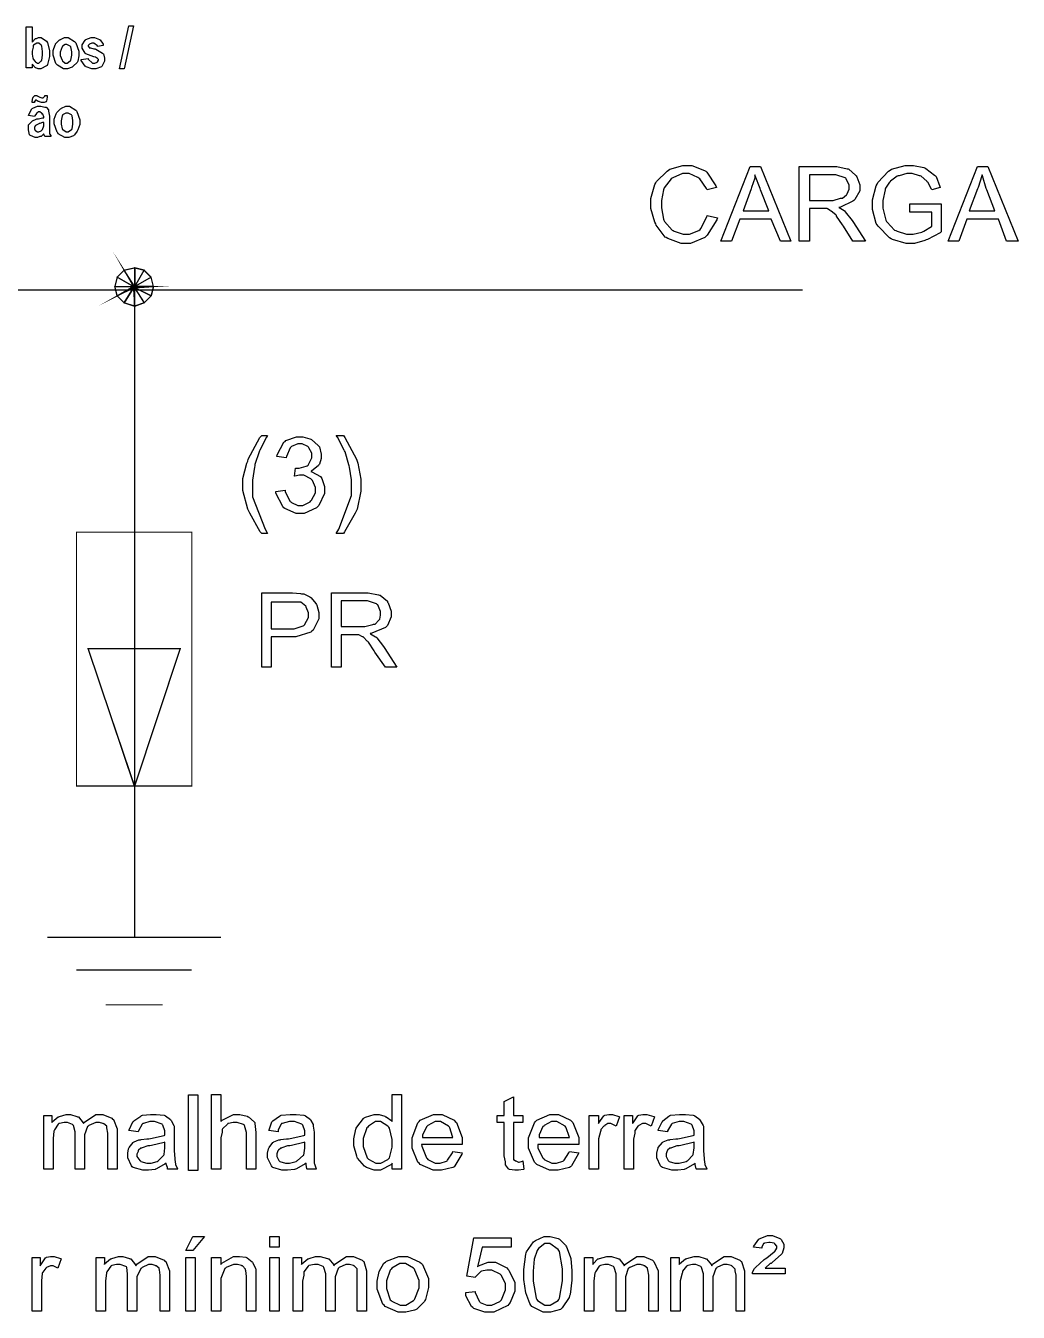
# Model space of a CAD drawing. Header units: metres. Extents: x -593 to 248, y 430 to 1024.
# Drawn here: x -27.98 to 8.13, y 899.48 to 946.32 of the extents above; entities that cross this region are included whole.
import ezdxf

# ---------------------------------------------------------------- set-up
doc = ezdxf.new("R2010")
doc.units = ezdxf.units.M
doc.header["$MEASUREMENT"] = 0
for name, color, linetype in [('C00-00-00-BLACK', 7, 'Continuous'), ('C00-7E-FF', 150, 'Continuous'), ('CFF-7E-00', 30, 'Continuous')]:
    doc.layers.add(name, color=color, linetype=linetype)

msp = doc.modelspace()

# ---------------------------------------------------------------- linework, layer by layer
at = {"layer": 'C00-00-00-BLACK', "const_width": 0.0423}
for points in [[(-24.021, 936.822), (-24.402, 937.417), (-24.063, 936.822), (-24.021, 936.822)], [(-24.402, 937.417), (-24.063, 936.822), (-24.655, 937.161), (-24.402, 937.417)], [(-24.021, 937.502), (-24.021, 936.822), (-24.402, 937.417), (-24.021, 937.502)], [(-23.426, 937.161), (-24.019, 936.822), (-23.68, 937.417), (-23.426, 937.161)], [(-24.019, 936.822), (-23.68, 937.417), (-24.019, 937.502), (-24.019, 936.822)], [(-24.063, 936.822), (-24.655, 936.483), (-24.063, 936.779), (-24.063, 936.822)], [(-24.063, 936.822), (-24.655, 937.161), (-24.741, 936.822), (-24.063, 936.822)], [(-24.741, 936.822), (-24.063, 936.822), (-24.655, 936.483), (-24.741, 936.822)], [(-24.655, 936.483), (-24.063, 936.779), (-24.402, 936.229), (-24.655, 936.483)], [(-24.402, 936.229), (-24.063, 936.779), (-24.021, 936.102), (-24.402, 936.229)], [(-23.341, 936.822), (-23.426, 937.161), (-24.019, 936.822), (-23.341, 936.822)], [(-23.426, 936.483), (-24.019, 936.779), (-23.341, 936.822), (-23.426, 936.483)], [(-24.063, 936.779), (-24.021, 936.102), (-24.021, 936.779), (-24.063, 936.779)], [(-24.021, 936.779), (-23.68, 936.229), (-23.426, 936.483), (-24.021, 936.779)], [(-24.021, 936.102), (-24.021, 936.779), (-23.68, 936.229), (-24.021, 936.102)], [(-24.019, 936.779), (-23.341, 936.822), (-24.019, 936.822), (-24.019, 936.779)]]:
    msp.add_lwpolyline(points, close=True, dxfattribs=at)
at = {"layer": 'C00-00-00-BLACK'}
for points in [[(-24.402, 937.417), (-24.063, 936.822), (-24.655, 937.161), (-24.402, 937.417)], [(-24.021, 937.502), (-24.021, 936.822), (-24.402, 937.417), (-24.021, 937.502)], [(-24.021, 936.822), (-24.402, 937.417), (-24.063, 936.822), (-24.021, 936.822)], [(-24.019, 936.822), (-23.68, 937.417), (-24.019, 937.502), (-24.019, 936.822)], [(-23.426, 937.161), (-24.019, 936.822), (-23.68, 937.417), (-23.426, 937.161)], [(-24.063, 936.822), (-24.655, 937.161), (-24.741, 936.822), (-24.063, 936.822)], [(-24.741, 936.822), (-24.063, 936.822), (-24.655, 936.483), (-24.741, 936.822)], [(-24.063, 936.822), (-24.655, 936.483), (-24.063, 936.779), (-24.063, 936.822)], [(-23.341, 936.822), (-23.426, 937.161), (-24.019, 936.822), (-23.341, 936.822)], [(-23.426, 936.483), (-24.019, 936.779), (-23.341, 936.822), (-23.426, 936.483)], [(-24.019, 936.779), (-23.341, 936.822), (-24.019, 936.822), (-24.019, 936.779)], [(-24.655, 936.483), (-24.063, 936.779), (-24.402, 936.229), (-24.655, 936.483)], [(-24.402, 936.229), (-24.063, 936.779), (-24.021, 936.102), (-24.402, 936.229)], [(-24.063, 936.779), (-24.021, 936.102), (-24.021, 936.779), (-24.063, 936.779)], [(-24.021, 936.102), (-24.021, 936.779), (-23.68, 936.229), (-24.021, 936.102)], [(-24.021, 936.779), (-23.68, 936.229), (-23.426, 936.483), (-24.021, 936.779)]]:
    msp.add_lwpolyline(points, close=True, dxfattribs=at)
at = {"layer": 'C00-7E-FF', "const_width": 0.0423}
for points in [[(-24.021, 936.948), (-24.021, 918.044)], [(-39.629, 936.695), (0.281, 936.695)], [(-24.021, 918.044), (-24.021, 913.128)], [(-27.201, 913.128), (-20.882, 913.128)], [(-26.14, 911.939), (-21.941, 911.939)], [(-25.08, 910.668), (-23.002, 910.668)]]:
    msp.add_lwpolyline(points, dxfattribs=at)
for points in [[(-26.14, 927.878), (-21.941, 927.878), (-21.941, 918.637), (-26.14, 918.637), (-26.14, 927.878)], [(-25.717, 923.64), (-22.368, 923.64), (-24.021, 918.637), (-25.717, 923.64)]]:
    msp.add_lwpolyline(points, close=True, dxfattribs=at)
at = {"layer": 'C00-7E-FF'}
msp.add_lwpolyline([(-25.717, 923.64), (-22.368, 923.64), (-24.021, 918.637), (-25.717, 923.64)], close=True, dxfattribs=at)
at = {"layer": 'CFF-7E-00'}
for points in [[(-27.963, 944.791), (-27.963, 946.275), (-27.752, 946.275), (-27.752, 945.725), (-27.742, 945.736), (-27.636, 945.842), (-27.625, 945.852), (-27.593, 945.852), (-27.522, 945.894), (-27.497, 945.894), (-27.424, 945.894), (-27.223, 945.757), (-27.201, 945.725), (-27.191, 945.704), (-27.117, 945.401), (-27.117, 945.299), (-27.117, 945.194), (-27.191, 944.908), (-27.201, 944.876), (-27.223, 944.855), (-27.43, 944.748), (-27.497, 944.748), (-27.53, 944.748), (-27.616, 944.781), (-27.625, 944.791), (-27.636, 944.802), (-27.742, 944.908), (-27.752, 944.917), (-27.752, 944.791), (-27.963, 944.791)], [(-24.571, 944.748), (-24.232, 946.318), (-24.063, 946.318), (-24.402, 944.748), (-24.571, 944.748)], [(-26.99, 945.34), (-26.99, 945.416), (-26.915, 945.619), (-26.904, 945.64), (-26.895, 945.661), (-26.757, 945.799), (-26.735, 945.809), (-26.725, 945.82), (-26.572, 945.894), (-26.521, 945.894), (-26.437, 945.894), (-26.204, 945.747), (-26.182, 945.725), (-26.162, 945.693), (-26.056, 945.398), (-26.056, 945.299), (-26.056, 945.226), (-26.089, 945.025), (-26.098, 945.003), (-26.109, 944.982), (-26.258, 944.844), (-26.268, 944.834), (-26.29, 944.813), (-26.463, 944.748), (-26.521, 944.748), (-26.607, 944.748), (-26.831, 944.886), (-26.863, 944.917), (-26.885, 944.939), (-26.99, 945.241), (-26.99, 945.34)], [(-25.972, 945.087), (-25.717, 945.129), (-25.707, 945.098), (-25.557, 944.96), (-25.506, 944.96), (-25.474, 944.96), (-25.388, 944.993), (-25.378, 945.003), (-25.378, 945.003), (-25.336, 945.066), (-25.336, 945.087), (-25.336, 945.087), (-25.378, 945.129), (-25.378, 945.129), (-25.378, 945.129), (-25.442, 945.173), (-25.463, 945.173), (-25.506, 945.183), (-25.792, 945.29), (-25.802, 945.299), (-25.824, 945.321), (-25.929, 945.497), (-25.929, 945.556), (-25.929, 945.619), (-25.824, 945.788), (-25.802, 945.809), (-25.792, 945.82), (-25.609, 945.894), (-25.547, 945.894), (-25.484, 945.894), (-25.305, 945.82), (-25.294, 945.809), (-25.273, 945.799), (-25.167, 945.649), (-25.167, 945.598), (-25.378, 945.556), (-25.378, 945.587), (-25.506, 945.682), (-25.547, 945.682), (-25.58, 945.682), (-25.666, 945.651), (-25.675, 945.64), (-25.675, 945.64), (-25.717, 945.598), (-25.717, 945.598), (-25.717, 945.578), (-25.675, 945.529), (-25.675, 945.513), (-25.623, 945.513), (-25.503, 945.471), (-25.463, 945.471), (-25.431, 945.462), (-25.189, 945.321), (-25.167, 945.299), (-25.156, 945.29), (-25.121, 945.138), (-25.121, 945.087), (-25.121, 945.024), (-25.2, 944.855), (-25.21, 944.834), (-25.231, 944.824), (-25.438, 944.748), (-25.506, 944.748), (-25.58, 944.748), (-25.781, 944.824), (-25.802, 944.834), (-25.824, 944.844), (-25.962, 945.055), (-25.972, 945.087)], [(-27.752, 945.34), (-27.752, 945.288), (-27.72, 945.141), (-27.709, 945.129), (-27.709, 945.098), (-27.636, 945.014), (-27.625, 945.003), (-27.625, 945.003), (-27.562, 944.96), (-27.54, 944.96), (-27.508, 944.96), (-27.424, 945.035), (-27.413, 945.044), (-27.403, 945.066), (-27.37, 945.241), (-27.37, 945.299), (-27.37, 945.375), (-27.403, 945.578), (-27.413, 945.598), (-27.424, 945.609), (-27.511, 945.682), (-27.54, 945.682), (-27.582, 945.682), (-27.7, 945.609), (-27.709, 945.598), (-27.709, 945.535), (-27.752, 945.39), (-27.752, 945.34)], [(-26.735, 945.299), (-26.735, 945.236), (-26.662, 945.066), (-26.651, 945.044), (-26.641, 945.035), (-26.552, 944.96), (-26.521, 944.96), (-26.48, 944.96), (-26.363, 945.035), (-26.352, 945.044), (-26.342, 945.066), (-26.309, 945.241), (-26.309, 945.299), (-26.309, 945.364), (-26.342, 945.546), (-26.352, 945.556), (-26.363, 945.578), (-26.483, 945.64), (-26.521, 945.64), (-26.554, 945.64), (-26.641, 945.578), (-26.651, 945.556), (-26.662, 945.546), (-26.735, 945.361), (-26.735, 945.299)], [(-27.666, 943.01), (-27.879, 943.053), (-27.869, 943.085), (-27.763, 943.297), (-27.752, 943.307), (-27.731, 943.318), (-27.556, 943.393), (-27.497, 943.393), (-27.434, 943.393), (-27.292, 943.349), (-27.243, 943.349), (-27.234, 943.34), (-27.159, 943.253), (-27.159, 943.222), (-27.15, 943.213), (-27.117, 943.029), (-27.117, 942.968), (-27.117, 942.629), (-27.117, 942.576), (-27.117, 942.458), (-27.117, 942.418), (-27.117, 942.386), (-27.074, 942.316), (-27.074, 942.291), (-27.286, 942.291), (-27.329, 942.375), (-27.34, 942.365), (-27.427, 942.291), (-27.456, 942.291), (-27.467, 942.281), (-27.553, 942.248), (-27.582, 942.248), (-27.646, 942.248), (-27.815, 942.322), (-27.836, 942.332), (-27.847, 942.343), (-27.879, 942.527), (-27.879, 942.587), (-27.879, 942.619), (-27.879, 942.69), (-27.879, 942.714), (-27.869, 942.725), (-27.763, 942.831), (-27.752, 942.841), (-27.742, 942.852), (-27.605, 942.917), (-27.582, 942.926), (-27.519, 942.926), (-27.377, 942.968), (-27.329, 942.968), (-27.329, 942.999), (-27.361, 943.094), (-27.37, 943.094), (-27.37, 943.094), (-27.403, 943.137), (-27.413, 943.137), (-27.413, 943.137), (-27.476, 943.18), (-27.497, 943.18), (-27.519, 943.18), (-27.582, 943.137), (-27.582, 943.137), (-27.593, 943.127), (-27.657, 943.032), (-27.666, 943.01)], [(-27.666, 943.522), (-27.752, 943.522), (-27.752, 943.522), (-27.752, 943.564), (-27.72, 943.689), (-27.709, 943.689), (-27.709, 943.712), (-27.647, 943.775), (-27.625, 943.775), (-27.625, 943.775), (-27.582, 943.775), (-27.582, 943.775), (-27.573, 943.765), (-27.497, 943.733), (-27.497, 943.733), (-27.476, 943.723), (-27.398, 943.689), (-27.37, 943.689), (-27.35, 943.689), (-27.286, 943.754), (-27.286, 943.775), (-27.201, 943.775), (-27.201, 943.723), (-27.234, 943.574), (-27.243, 943.563), (-27.243, 943.553), (-27.308, 943.522), (-27.329, 943.522), (-27.351, 943.522), (-27.398, 943.522), (-27.413, 943.522), (-27.413, 943.522), (-27.488, 943.553), (-27.497, 943.563), (-27.53, 943.563), (-27.602, 943.605), (-27.625, 943.605), (-27.625, 943.605), (-27.657, 943.574), (-27.666, 943.563), (-27.666, 943.563), (-27.666, 943.522), (-27.666, 943.522)], [(-26.947, 942.841), (-26.947, 942.915), (-26.874, 943.116), (-26.863, 943.137), (-26.854, 943.159), (-26.716, 943.297), (-26.694, 943.307), (-26.684, 943.318), (-26.531, 943.393), (-26.479, 943.393), (-26.395, 943.393), (-26.162, 943.245), (-26.14, 943.222), (-26.119, 943.191), (-26.013, 942.897), (-26.013, 942.798), (-26.013, 942.725), (-26.089, 942.524), (-26.098, 942.502), (-26.109, 942.481), (-26.215, 942.343), (-26.225, 942.332), (-26.247, 942.312), (-26.421, 942.248), (-26.479, 942.248), (-26.564, 942.248), (-26.8, 942.386), (-26.82, 942.418), (-26.842, 942.44), (-26.947, 942.742), (-26.947, 942.841)], [(-26.694, 942.798), (-26.694, 942.734), (-26.662, 942.567), (-26.651, 942.544), (-26.63, 942.535), (-26.517, 942.46), (-26.479, 942.46), (-26.437, 942.46), (-26.32, 942.535), (-26.309, 942.544), (-26.299, 942.567), (-26.268, 942.74), (-26.268, 942.798), (-26.268, 942.863), (-26.299, 943.043), (-26.309, 943.053), (-26.32, 943.075), (-26.44, 943.137), (-26.479, 943.137), (-26.523, 943.137), (-26.641, 943.075), (-26.651, 943.053), (-26.662, 943.043), (-26.694, 942.86), (-26.694, 942.798)], [(-27.329, 942.798), (-27.371, 942.798), (-27.467, 942.757), (-27.497, 942.757), (-27.508, 942.747), (-27.625, 942.69), (-27.625, 942.671), (-27.636, 942.671), (-27.666, 942.609), (-27.666, 942.587), (-27.666, 942.567), (-27.636, 942.502), (-27.625, 942.502), (-27.616, 942.492), (-27.559, 942.46), (-27.54, 942.46), (-27.508, 942.46), (-27.424, 942.492), (-27.413, 942.502), (-27.413, 942.502), (-27.37, 942.544), (-27.37, 942.544), (-27.37, 942.544), (-27.329, 942.673), (-27.329, 942.714), (-27.329, 942.798)], [(-3.195, 939.41), (-2.815, 939.321), (-2.837, 939.248), (-3.186, 938.687), (-3.238, 938.645), (-3.281, 938.603), (-3.791, 938.391), (-3.96, 938.391), (-4.141, 938.391), (-4.627, 938.57), (-4.679, 938.602), (-4.722, 938.624), (-5.042, 939.058), (-5.064, 939.11), (-5.096, 939.164), (-5.234, 939.666), (-5.234, 939.833), (-5.234, 940.024), (-5.096, 940.542), (-5.064, 940.595), (-5.032, 940.648), (-4.649, 941.028), (-4.595, 941.06), (-4.543, 941.092), (-4.074, 941.23), (-3.917, 941.23), (-3.748, 941.23), (-3.292, 941.049), (-3.238, 941.018), (-3.197, 940.986), (-2.878, 940.488), (-2.856, 940.425), (-3.195, 940.341), (-3.217, 940.395), (-3.46, 940.743), (-3.492, 940.764), (-3.525, 940.796), (-3.851, 940.934), (-3.96, 940.934), (-4.088, 940.934), (-4.437, 940.786), (-4.469, 940.764), (-4.5, 940.743), (-4.755, 940.415), (-4.765, 940.382), (-4.776, 940.341), (-4.849, 939.961), (-4.849, 939.833), (-4.849, 939.684), (-4.776, 939.281), (-4.765, 939.237), (-4.744, 939.196), (-4.469, 938.879), (-4.426, 938.857), (-4.394, 938.836), (-4.069, 938.729), (-3.96, 938.729), (-3.833, 938.729), (-3.493, 938.867), (-3.45, 938.898), (-3.419, 938.93), (-3.206, 939.356), (-3.195, 939.41)], [(-2.688, 938.475), (-1.627, 941.187), (-1.245, 941.187), (-0.143, 938.475), (-0.523, 938.475), (-0.865, 939.28), (-2.007, 939.28), (-2.307, 938.475), (-2.688, 938.475)], [(0.155, 938.475), (0.155, 941.187), (1.384, 941.187), (1.522, 941.187), (1.903, 941.114), (1.935, 941.103), (1.967, 941.093), (2.212, 940.88), (2.234, 940.848), (2.255, 940.816), (2.361, 940.523), (2.361, 940.425), (2.361, 940.309), (2.178, 939.991), (2.146, 939.959), (2.114, 939.927), (1.66, 939.717), (1.596, 939.706), (1.617, 939.696), (1.797, 939.59), (1.808, 939.579), (1.829, 939.547), (2.083, 939.226), (2.105, 939.194), (2.572, 938.475), (2.105, 938.475), (1.766, 939.025), (1.734, 939.068), (1.52, 939.387), (1.511, 939.41), (1.489, 939.431), (1.321, 939.569), (1.3, 939.579), (1.289, 939.59), (1.183, 939.653), (1.173, 939.663), (1.119, 939.663), (0.999, 939.663), (0.961, 939.663), (0.535, 939.663), (0.535, 938.475), (0.155, 938.475)], [(4.184, 939.536), (4.184, 939.833), (5.329, 939.833), (5.329, 938.814), (5.287, 938.782), (4.829, 938.54), (4.776, 938.518), (4.734, 938.497), (4.352, 938.391), (4.225, 938.391), (4.045, 938.391), (3.557, 938.54), (3.503, 938.56), (3.44, 938.592), (3.028, 939.015), (2.996, 939.068), (2.963, 939.121), (2.827, 939.623), (2.827, 939.79), (2.827, 939.981), (2.963, 940.488), (2.996, 940.552), (3.017, 940.605), (3.408, 941.028), (3.462, 941.06), (3.514, 941.092), (4.016, 941.23), (4.184, 941.23), (4.32, 941.23), (4.691, 941.155), (4.734, 941.145), (4.766, 941.124), (5.084, 940.88), (5.117, 940.848), (5.138, 940.827), (5.276, 940.468), (5.287, 940.425), (4.987, 940.341), (4.977, 940.373), (4.839, 940.628), (4.818, 940.637), (4.807, 940.659), (4.596, 940.838), (4.564, 940.848), (4.533, 940.859), (4.271, 940.934), (4.184, 940.934), (4.078, 940.934), (3.791, 940.859), (3.76, 940.848), (3.727, 940.838), (3.482, 940.659), (3.462, 940.637), (3.44, 940.617), (3.302, 940.404), (3.292, 940.382), (3.281, 940.341), (3.207, 939.961), (3.207, 939.833), (3.207, 939.674), (3.312, 939.238), (3.334, 939.194), (3.354, 939.163), (3.631, 938.879), (3.675, 938.857), (3.717, 938.836), (4.067, 938.729), (4.184, 938.729), (4.3, 938.729), (4.617, 938.805), (4.65, 938.814), (4.691, 938.836), (4.966, 939.004), (4.987, 939.025), (4.987, 939.536), (4.184, 939.536)], [(5.583, 938.475), (6.644, 941.187), (7.025, 941.187), (8.128, 938.475), (7.702, 938.475), (7.406, 939.28), (6.261, 939.28), (5.965, 938.475), (5.583, 938.475)], [(-1.881, 939.579), (-0.949, 939.579), (-1.245, 940.341), (-1.267, 940.395), (-1.448, 940.859), (-1.457, 940.891), (-1.457, 940.764), (-1.575, 940.425), (-1.584, 940.382), (-1.881, 939.579)], [(0.535, 939.959), (1.3, 939.959), (1.395, 939.959), (1.658, 940.035), (1.68, 940.045), (1.733, 940.045), (1.881, 940.162), (1.893, 940.172), (1.902, 940.193), (1.976, 940.367), (1.976, 940.425), (1.976, 940.511), (1.87, 940.743), (1.85, 940.764), (1.828, 940.786), (1.494, 940.891), (1.384, 940.891), (0.535, 940.891), (0.535, 939.959)], [(6.345, 939.579), (7.279, 939.579), (6.983, 940.341), (6.961, 940.395), (6.823, 940.859), (6.813, 940.891), (6.802, 940.85), (6.665, 940.425), (6.644, 940.382), (6.345, 939.579)], [(-19.398, 927.837), (-19.452, 927.89), (-19.835, 928.567), (-19.867, 928.64), (-19.899, 928.714), (-20.079, 929.392), (-20.079, 929.617), (-20.079, 929.829), (-19.941, 930.39), (-19.909, 930.463), (-19.889, 930.538), (-19.463, 931.323), (-19.398, 931.398), (-19.187, 931.398), (-19.219, 931.334), (-19.463, 930.867), (-19.484, 930.845), (-19.495, 930.804), (-19.643, 930.347), (-19.653, 930.294), (-19.664, 930.241), (-19.737, 929.774), (-19.737, 929.617), (-19.737, 929.172), (-19.273, 927.986), (-19.187, 927.837), (-19.398, 927.837)], [(-18.889, 929.364), (-18.55, 929.405), (-18.54, 929.353), (-18.359, 929.001), (-18.337, 928.979), (-18.316, 928.959), (-18.08, 928.852), (-18, 928.852), (-17.905, 928.852), (-17.637, 928.99), (-17.615, 929.022), (-17.583, 929.044), (-17.446, 929.315), (-17.446, 929.405), (-17.446, 929.501), (-17.552, 929.766), (-17.572, 929.786), (-17.605, 929.818), (-17.867, 929.956), (-17.954, 929.956), (-18.019, 929.956), (-18.19, 929.924), (-18.211, 929.913), (-18.168, 930.21), (-18.168, 930.21), (-18.126, 930.21), (-18.126, 930.21), (-18.031, 930.21), (-17.775, 930.284), (-17.742, 930.294), (-17.71, 930.316), (-17.572, 930.586), (-17.572, 930.675), (-17.572, 930.75), (-17.68, 930.951), (-17.7, 930.972), (-17.723, 930.994), (-17.931, 931.098), (-18, 931.098), (-18.085, 931.098), (-18.316, 930.994), (-18.337, 930.972), (-18.359, 930.951), (-18.497, 930.633), (-18.507, 930.59), (-18.846, 930.633), (-18.836, 930.697), (-18.592, 931.152), (-18.55, 931.184), (-18.518, 931.217), (-18.129, 931.355), (-18, 931.355), (-17.905, 931.355), (-17.647, 931.282), (-17.615, 931.271), (-17.583, 931.25), (-17.341, 931.036), (-17.319, 931.015), (-17.298, 930.983), (-17.235, 930.721), (-17.235, 930.633), (-17.235, 930.56), (-17.298, 930.358), (-17.319, 930.336), (-17.33, 930.305), (-17.583, 930.105), (-17.615, 930.083), (-17.574, 930.073), (-17.257, 929.902), (-17.235, 929.871), (-17.214, 929.839), (-17.108, 929.546), (-17.108, 929.447), (-17.108, 929.289), (-17.32, 928.852), (-17.361, 928.81), (-17.404, 928.768), (-17.851, 928.556), (-18, 928.556), (-18.148, 928.556), (-18.56, 928.737), (-18.592, 928.768), (-18.635, 928.811), (-18.879, 929.3), (-18.889, 929.364)], [(-16.427, 927.837), (-16.684, 927.837), (-16.588, 927.986), (-16.131, 929.209), (-16.131, 929.617), (-16.131, 929.786), (-16.207, 930.241), (-16.216, 930.294), (-16.228, 930.336), (-16.364, 930.804), (-16.385, 930.845), (-16.395, 930.867), (-16.641, 931.334), (-16.684, 931.398), (-16.427, 931.398), (-16.375, 931.323), (-15.952, 930.538), (-15.919, 930.463), (-15.898, 930.39), (-15.792, 929.812), (-15.792, 929.617), (-15.792, 929.373), (-15.93, 928.714), (-15.962, 928.64), (-15.993, 928.567), (-16.386, 927.89), (-16.427, 927.837)], [(-19.398, 922.96), (-19.398, 925.675), (-18.38, 925.675), (-18.274, 925.675), (-17.987, 925.643), (-17.954, 925.632), (-17.87, 925.632), (-17.647, 925.527), (-17.615, 925.505), (-17.595, 925.495), (-17.426, 925.283), (-17.404, 925.252), (-17.395, 925.22), (-17.319, 924.957), (-17.319, 924.868), (-17.319, 924.721), (-17.531, 924.317), (-17.572, 924.274), (-17.605, 924.243), (-18.155, 924.064), (-18.337, 924.064), (-19.058, 924.064), (-19.058, 922.96), (-19.398, 922.96)], [(-16.853, 922.96), (-16.853, 925.675), (-15.665, 925.675), (-15.529, 925.675), (-15.147, 925.601), (-15.115, 925.591), (-15.083, 925.581), (-14.827, 925.369), (-14.816, 925.335), (-14.796, 925.304), (-14.689, 925.009), (-14.689, 924.91), (-14.689, 924.794), (-14.827, 924.476), (-14.859, 924.444), (-14.891, 924.412), (-15.391, 924.201), (-15.454, 924.19), (-15.434, 924.181), (-15.253, 924.075), (-15.242, 924.064), (-15.21, 924.032), (-14.965, 923.715), (-14.943, 923.682), (-14.477, 922.96), (-14.9, 922.96), (-15.285, 923.512), (-15.307, 923.555), (-15.518, 923.874), (-15.538, 923.894), (-15.56, 923.916), (-15.698, 924.054), (-15.708, 924.064), (-15.73, 924.075), (-15.868, 924.138), (-15.877, 924.148), (-15.931, 924.148), (-16.05, 924.148), (-16.088, 924.148), (-16.513, 924.148), (-16.513, 922.96), (-16.853, 922.96)], [(-19.058, 924.36), (-18.337, 924.36), (-18.221, 924.36), (-17.892, 924.466), (-17.87, 924.487), (-17.838, 924.509), (-17.7, 924.779), (-17.7, 924.868), (-17.7, 924.943), (-17.775, 925.145), (-17.785, 925.166), (-17.796, 925.188), (-17.978, 925.326), (-18, 925.335), (-18.085, 925.335), (-18.275, 925.335), (-18.337, 925.335), (-19.058, 925.335), (-19.058, 924.36)], [(-16.513, 924.444), (-15.751, 924.444), (-15.644, 924.444), (-15.359, 924.52), (-15.326, 924.529), (-15.274, 924.529), (-15.137, 924.678), (-15.115, 924.699), (-15.104, 924.71), (-15.07, 924.86), (-15.07, 924.91), (-15.07, 924.995), (-15.179, 925.231), (-15.2, 925.252), (-15.221, 925.273), (-15.555, 925.378), (-15.665, 925.378), (-16.513, 925.378), (-16.513, 924.444)], [(-22.066, 907.389), (-21.727, 907.389), (-21.727, 904.637), (-22.066, 904.637), (-22.066, 907.389)], [(-21.221, 904.691), (-21.221, 907.406), (-20.882, 907.406), (-20.882, 906.429), (-20.84, 906.471), (-20.426, 906.682), (-20.287, 906.682), (-20.192, 906.682), (-19.929, 906.62), (-19.907, 906.598), (-19.875, 906.589), (-19.675, 906.408), (-19.653, 906.386), (-19.643, 906.354), (-19.61, 906.029), (-19.61, 905.92), (-19.61, 904.691), (-19.949, 904.691), (-19.949, 905.92), (-19.949, 906.017), (-20.024, 906.281), (-20.034, 906.302), (-20.056, 906.313), (-20.294, 906.386), (-20.373, 906.386), (-20.436, 906.386), (-20.606, 906.356), (-20.626, 906.345), (-20.648, 906.324), (-20.83, 906.155), (-20.841, 906.133), (-20.841, 906.037), (-20.882, 905.824), (-20.882, 905.752), (-20.882, 904.691), (-21.221, 904.691)], [(-14.647, 904.691), (-14.647, 904.905), (-14.678, 904.862), (-15.07, 904.648), (-15.2, 904.648), (-15.305, 904.648), (-15.591, 904.754), (-15.623, 904.775), (-15.656, 904.797), (-15.909, 905.085), (-15.919, 905.117), (-15.941, 905.16), (-16.047, 905.54), (-16.047, 905.667), (-16.047, 905.795), (-15.972, 906.144), (-15.962, 906.175), (-15.941, 906.218), (-15.697, 906.535), (-15.665, 906.556), (-15.624, 906.578), (-15.305, 906.682), (-15.2, 906.682), (-15.125, 906.682), (-14.922, 906.62), (-14.9, 906.598), (-14.869, 906.589), (-14.669, 906.451), (-14.647, 906.429), (-14.647, 907.406), (-14.308, 907.406), (-14.308, 904.691), (-14.647, 904.691)], [(-9.898, 904.99), (-9.855, 904.691), (-9.878, 904.681), (-10.051, 904.648), (-10.109, 904.648), (-10.183, 904.648), (-10.384, 904.681), (-10.405, 904.691), (-10.416, 904.702), (-10.522, 904.841), (-10.532, 904.862), (-10.532, 904.958), (-10.575, 905.174), (-10.575, 905.244), (-10.575, 906.386), (-10.831, 906.386), (-10.831, 906.641), (-10.575, 906.641), (-10.575, 907.151), (-10.236, 907.321), (-10.236, 906.641), (-9.898, 906.641), (-9.898, 906.386), (-10.236, 906.386), (-10.236, 905.244), (-10.236, 905.192), (-10.236, 905.072), (-10.236, 905.031), (-10.215, 905.031), (-10.168, 904.99), (-10.152, 904.99), (-10.152, 904.99), (-10.056, 904.947), (-10.025, 904.947), (-10.025, 904.947), (-9.909, 904.981), (-9.898, 904.99)], [(-27.329, 904.691), (-27.329, 906.641), (-27.031, 906.641), (-27.031, 906.386), (-27.021, 906.408), (-26.809, 906.589), (-26.778, 906.598), (-26.757, 906.609), (-26.517, 906.682), (-26.436, 906.682), (-26.352, 906.682), (-26.12, 906.609), (-26.098, 906.598), (-26.067, 906.589), (-25.897, 906.377), (-25.886, 906.345), (-25.845, 906.398), (-25.431, 906.682), (-25.294, 906.682), (-25.176, 906.682), (-24.847, 906.546), (-24.825, 906.513), (-24.793, 906.492), (-24.655, 906.16), (-24.655, 906.048), (-24.655, 904.691), (-24.994, 904.691), (-24.994, 905.92), (-24.994, 905.995), (-25.028, 906.196), (-25.037, 906.217), (-25.037, 906.25), (-25.146, 906.335), (-25.167, 906.345), (-25.178, 906.356), (-25.298, 906.386), (-25.336, 906.386), (-25.431, 906.386), (-25.685, 906.281), (-25.717, 906.259), (-25.739, 906.239), (-25.843, 905.937), (-25.843, 905.836), (-25.843, 904.691), (-26.182, 904.691), (-26.182, 905.963), (-26.182, 906.048), (-26.247, 906.281), (-26.268, 906.302), (-26.279, 906.313), (-26.461, 906.386), (-26.521, 906.386), (-26.586, 906.386), (-26.757, 906.356), (-26.778, 906.345), (-26.8, 906.324), (-26.938, 906.121), (-26.947, 906.09), (-26.958, 906.069), (-26.99, 905.8), (-26.99, 905.709), (-26.99, 904.691), (-27.329, 904.691)], [(-22.875, 904.905), (-22.907, 904.884), (-23.225, 904.702), (-23.257, 904.691), (-23.279, 904.681), (-23.516, 904.648), (-23.594, 904.648), (-23.723, 904.648), (-24.074, 904.754), (-24.106, 904.775), (-24.137, 904.808), (-24.275, 905.103), (-24.275, 905.201), (-24.275, 905.265), (-24.243, 905.434), (-24.232, 905.455), (-24.223, 905.477), (-24.074, 905.657), (-24.063, 905.667), (-24.042, 905.678), (-23.869, 905.752), (-23.809, 905.752), (-23.789, 905.763), (-23.58, 905.794), (-23.51, 905.794), (-23.447, 905.805), (-22.949, 905.911), (-22.918, 905.92), (-22.918, 905.942), (-22.918, 906.006), (-22.918, 906.006), (-22.918, 906.08), (-22.992, 906.293), (-23.002, 906.302), (-23.024, 906.324), (-23.294, 906.429), (-23.384, 906.429), (-23.469, 906.429), (-23.703, 906.356), (-23.724, 906.345), (-23.746, 906.324), (-23.884, 906.08), (-23.893, 906.048), (-24.232, 906.09), (-24.223, 906.121), (-24.085, 906.408), (-24.063, 906.429), (-24.053, 906.451), (-23.799, 906.62), (-23.767, 906.641), (-23.735, 906.652), (-23.44, 906.682), (-23.341, 906.682), (-23.236, 906.682), (-22.949, 906.652), (-22.918, 906.641), (-22.897, 906.632), (-22.717, 906.494), (-22.706, 906.471), (-22.696, 906.462), (-22.59, 906.281), (-22.579, 906.259), (-22.579, 906.186), (-22.579, 906.019), (-22.579, 905.963), (-22.579, 905.497), (-22.579, 905.35), (-22.547, 904.927), (-22.536, 904.905), (-22.536, 904.853), (-22.463, 904.702), (-22.452, 904.691), (-22.832, 904.691), (-22.832, 904.745), (-22.875, 904.865), (-22.875, 904.905)], [(-17.785, 904.905), (-17.818, 904.884), (-18.136, 904.702), (-18.168, 904.691), (-18.201, 904.681), (-18.463, 904.648), (-18.55, 904.648), (-18.667, 904.648), (-18.994, 904.754), (-19.015, 904.775), (-19.047, 904.808), (-19.185, 905.103), (-19.185, 905.201), (-19.185, 905.265), (-19.153, 905.434), (-19.142, 905.455), (-19.132, 905.477), (-18.994, 905.657), (-18.973, 905.667), (-18.952, 905.678), (-18.778, 905.752), (-18.719, 905.752), (-18.709, 905.763), (-18.494, 905.794), (-18.423, 905.794), (-18.359, 905.805), (-17.862, 905.911), (-17.83, 905.92), (-17.83, 905.942), (-17.83, 906.006), (-17.83, 906.006), (-17.83, 906.08), (-17.905, 906.293), (-17.914, 906.302), (-17.936, 906.324), (-18.206, 906.429), (-18.296, 906.429), (-18.391, 906.429), (-18.655, 906.356), (-18.676, 906.345), (-18.687, 906.324), (-18.803, 906.118), (-18.803, 906.048), (-19.142, 906.09), (-19.132, 906.121), (-19.026, 906.408), (-19.015, 906.429), (-18.994, 906.451), (-18.751, 906.62), (-18.719, 906.641), (-18.687, 906.652), (-18.362, 906.682), (-18.253, 906.682), (-18.148, 906.682), (-17.862, 906.652), (-17.83, 906.641), (-17.808, 906.632), (-17.626, 906.494), (-17.615, 906.471), (-17.605, 906.462), (-17.531, 906.31), (-17.531, 906.259), (-17.522, 906.25), (-17.488, 906.035), (-17.488, 905.963), (-17.488, 905.497), (-17.488, 905.35), (-17.488, 905.016), (-17.488, 904.905), (-17.479, 904.884), (-17.415, 904.702), (-17.404, 904.691), (-17.742, 904.691), (-17.753, 904.702), (-17.785, 904.855), (-17.785, 904.905)], [(-15.708, 905.667), (-15.708, 905.519), (-15.56, 905.106), (-15.538, 905.074), (-15.507, 905.054), (-15.246, 904.905), (-15.158, 904.905), (-15.063, 904.905), (-14.805, 905.043), (-14.774, 905.074), (-14.753, 905.106), (-14.647, 905.495), (-14.647, 905.624), (-14.647, 905.773), (-14.753, 906.185), (-14.774, 906.217), (-14.805, 906.25), (-15.07, 906.429), (-15.158, 906.429), (-15.253, 906.429), (-15.518, 906.25), (-15.538, 906.217), (-15.57, 906.196), (-15.708, 905.799), (-15.708, 905.667)], [(-12.443, 905.328), (-12.101, 905.286), (-12.113, 905.234), (-12.369, 904.808), (-12.401, 904.775), (-12.443, 904.754), (-12.857, 904.648), (-12.993, 904.648), (-13.164, 904.648), (-13.63, 904.862), (-13.672, 904.905), (-13.715, 904.947), (-13.927, 905.456), (-13.927, 905.624), (-13.927, 905.825), (-13.715, 906.377), (-13.672, 906.429), (-13.63, 906.471), (-13.153, 906.682), (-12.993, 906.682), (-12.835, 906.682), (-12.401, 906.471), (-12.358, 906.429), (-12.315, 906.387), (-12.101, 905.847), (-12.101, 905.667), (-12.101, 905.646), (-12.101, 905.599), (-12.101, 905.583), (-13.586, 905.583), (-13.576, 905.53), (-13.407, 905.106), (-13.374, 905.074), (-13.353, 905.043), (-13.084, 904.905), (-12.993, 904.905), (-12.909, 904.905), (-12.676, 904.981), (-12.654, 904.99), (-12.633, 905.012), (-12.454, 905.286), (-12.443, 905.328)], [(-13.543, 905.836), (-12.443, 905.836), (-12.454, 905.879), (-12.549, 906.196), (-12.57, 906.217), (-12.602, 906.25), (-12.895, 906.429), (-12.993, 906.429), (-13.088, 906.429), (-13.353, 906.281), (-13.374, 906.259), (-13.395, 906.239), (-13.543, 905.937), (-13.543, 905.836)], [(-8.202, 905.328), (-7.863, 905.286), (-7.885, 905.234), (-8.127, 904.808), (-8.159, 904.775), (-8.203, 904.754), (-8.616, 904.648), (-8.754, 904.648), (-8.924, 904.648), (-9.391, 904.862), (-9.432, 904.905), (-9.475, 904.947), (-9.686, 905.456), (-9.686, 905.624), (-9.686, 905.825), (-9.475, 906.377), (-9.432, 906.429), (-9.391, 906.471), (-8.914, 906.682), (-8.754, 906.682), (-8.596, 906.682), (-8.159, 906.471), (-8.116, 906.429), (-8.075, 906.387), (-7.863, 905.847), (-7.863, 905.667), (-7.863, 905.646), (-7.863, 905.599), (-7.863, 905.583), (-9.347, 905.583), (-9.347, 905.456), (-9.168, 905.106), (-9.136, 905.074), (-9.115, 905.043), (-8.845, 904.905), (-8.754, 904.905), (-8.67, 904.905), (-8.438, 904.981), (-8.415, 904.99), (-8.394, 905.012), (-8.224, 905.286), (-8.202, 905.328)], [(-9.304, 905.836), (-8.202, 905.836), (-8.213, 905.879), (-8.32, 906.196), (-8.331, 906.217), (-8.363, 906.25), (-8.657, 906.429), (-8.754, 906.429), (-8.851, 906.429), (-9.115, 906.281), (-9.136, 906.259), (-9.168, 906.239), (-9.304, 905.937), (-9.304, 905.836)], [(-7.48, 904.691), (-7.48, 906.641), (-7.141, 906.641), (-7.141, 906.345), (-7.131, 906.377), (-6.951, 906.632), (-6.928, 906.641), (-6.919, 906.652), (-6.766, 906.682), (-6.715, 906.682), (-6.631, 906.682), (-6.408, 906.609), (-6.376, 906.598), (-6.503, 906.259), (-6.525, 906.27), (-6.7, 906.345), (-6.758, 906.345), (-6.8, 906.345), (-6.919, 906.281), (-6.928, 906.259), (-6.951, 906.25), (-7.055, 906.13), (-7.055, 906.09), (-7.066, 906.058), (-7.141, 905.798), (-7.141, 905.709), (-7.141, 904.691), (-7.48, 904.691)], [(-6.206, 904.691), (-6.206, 906.641), (-5.907, 906.641), (-5.907, 906.345), (-5.887, 906.377), (-5.707, 906.632), (-5.696, 906.641), (-5.676, 906.652), (-5.532, 906.682), (-5.484, 906.682), (-5.389, 906.682), (-5.136, 906.609), (-5.104, 906.598), (-5.231, 906.259), (-5.253, 906.27), (-5.426, 906.345), (-5.484, 906.345), (-5.538, 906.345), (-5.676, 906.281), (-5.696, 906.259), (-5.707, 906.25), (-5.814, 906.112), (-5.823, 906.09), (-5.823, 905.995), (-5.865, 905.781), (-5.865, 905.709), (-5.865, 904.691), (-6.206, 904.691)], [(-3.621, 904.905), (-3.653, 904.884), (-3.971, 904.702), (-4.003, 904.691), (-4.025, 904.681), (-4.263, 904.648), (-4.342, 904.648), (-4.47, 904.648), (-4.82, 904.754), (-4.852, 904.775), (-4.883, 904.808), (-5.021, 905.103), (-5.021, 905.201), (-5.021, 905.265), (-4.989, 905.434), (-4.979, 905.455), (-4.969, 905.477), (-4.82, 905.657), (-4.809, 905.667), (-4.788, 905.678), (-4.612, 905.752), (-4.553, 905.752), (-4.532, 905.763), (-4.325, 905.794), (-4.256, 905.794), (-4.193, 905.805), (-3.695, 905.911), (-3.664, 905.92), (-3.664, 905.942), (-3.664, 906.006), (-3.664, 906.006), (-3.664, 906.08), (-3.738, 906.293), (-3.748, 906.302), (-3.77, 906.324), (-4.04, 906.429), (-4.13, 906.429), (-4.215, 906.429), (-4.459, 906.356), (-4.469, 906.345), (-4.491, 906.324), (-4.629, 906.08), (-4.638, 906.048), (-4.979, 906.09), (-4.969, 906.121), (-4.831, 906.408), (-4.809, 906.429), (-4.798, 906.451), (-4.584, 906.62), (-4.553, 906.641), (-4.521, 906.652), (-4.196, 906.682), (-4.087, 906.682), (-3.982, 906.682), (-3.695, 906.652), (-3.664, 906.641), (-3.643, 906.632), (-3.463, 906.494), (-3.452, 906.471), (-3.442, 906.462), (-3.335, 906.281), (-3.322, 906.259), (-3.322, 906.186), (-3.322, 906.019), (-3.322, 905.963), (-3.322, 905.497), (-3.322, 905.35), (-3.292, 904.927), (-3.281, 904.905), (-3.281, 904.853), (-3.206, 904.702), (-3.195, 904.691), (-3.58, 904.691), (-3.591, 904.702), (-3.621, 904.855), (-3.621, 904.905)], [(-22.918, 905.667), (-22.949, 905.657), (-23.404, 905.551), (-23.468, 905.54), (-23.543, 905.54), (-23.746, 905.466), (-23.767, 905.455), (-23.799, 905.455), (-23.884, 905.382), (-23.893, 905.37), (-23.893, 905.329), (-23.936, 905.234), (-23.936, 905.201), (-23.936, 905.148), (-23.831, 905.001), (-23.809, 904.99), (-23.8, 904.97), (-23.583, 904.905), (-23.51, 904.905), (-23.426, 904.905), (-23.203, 904.97), (-23.171, 904.99), (-23.151, 905.001), (-22.972, 905.18), (-22.961, 905.201), (-22.951, 905.223), (-22.918, 905.461), (-22.918, 905.54), (-22.918, 905.667)], [(-17.83, 905.667), (-17.862, 905.657), (-18.316, 905.551), (-18.38, 905.54), (-18.454, 905.54), (-18.667, 905.466), (-18.676, 905.455), (-18.708, 905.455), (-18.793, 905.382), (-18.803, 905.37), (-18.814, 905.361), (-18.846, 905.241), (-18.846, 905.201), (-18.846, 905.148), (-18.772, 905.001), (-18.762, 904.99), (-18.741, 904.97), (-18.534, 904.905), (-18.465, 904.905), (-18.381, 904.905), (-18.148, 904.97), (-18.126, 904.99), (-18.095, 905.001), (-17.893, 905.18), (-17.871, 905.201), (-17.871, 905.201), (-17.83, 905.456), (-17.83, 905.54), (-17.83, 905.667)], [(-3.664, 905.667), (-3.695, 905.657), (-4.15, 905.551), (-4.214, 905.54), (-4.288, 905.54), (-4.489, 905.466), (-4.51, 905.455), (-4.543, 905.455), (-4.629, 905.382), (-4.638, 905.37), (-4.649, 905.361), (-4.679, 905.241), (-4.679, 905.201), (-4.679, 905.148), (-4.606, 905.001), (-4.595, 904.99), (-4.575, 904.97), (-4.368, 904.905), (-4.299, 904.905), (-4.204, 904.905), (-3.951, 904.97), (-3.917, 904.99), (-3.897, 905.001), (-3.718, 905.18), (-3.706, 905.201), (-3.697, 905.223), (-3.664, 905.461), (-3.664, 905.54), (-3.664, 905.667)], [(-22.153, 901.724), (-21.9, 902.233), (-21.475, 902.233), (-21.9, 901.724), (-22.153, 901.724)], [(-19.099, 901.851), (-19.099, 902.233), (-18.762, 902.233), (-18.762, 901.851), (-19.099, 901.851)], [(-11.975, 900.197), (-11.636, 900.24), (-11.626, 900.199), (-11.488, 899.882), (-11.466, 899.86), (-11.446, 899.839), (-11.207, 899.733), (-11.127, 899.733), (-11.021, 899.733), (-10.734, 899.87), (-10.702, 899.901), (-10.67, 899.934), (-10.532, 900.291), (-10.532, 900.41), (-10.532, 900.517), (-10.67, 900.815), (-10.702, 900.835), (-10.724, 900.867), (-11.027, 901.005), (-11.127, 901.005), (-11.202, 901.005), (-11.403, 900.973), (-11.423, 900.962), (-11.446, 900.942), (-11.615, 900.771), (-11.636, 900.749), (-11.932, 900.791), (-11.678, 902.19), (-10.321, 902.19), (-10.321, 901.851), (-11.382, 901.851), (-11.552, 901.132), (-11.511, 901.164), (-11.16, 901.301), (-11.043, 901.301), (-10.894, 901.301), (-10.48, 901.09), (-10.448, 901.047), (-10.407, 901.006), (-10.194, 900.56), (-10.194, 900.41), (-10.194, 900.251), (-10.364, 899.828), (-10.405, 899.774), (-10.448, 899.722), (-10.958, 899.478), (-11.127, 899.478), (-11.276, 899.478), (-11.678, 899.616), (-11.72, 899.648), (-11.762, 899.69), (-11.975, 900.071), (-11.975, 900.197)], [(-9.855, 900.835), (-9.855, 901.037), (-9.792, 901.588), (-9.77, 901.64), (-9.76, 901.683), (-9.507, 902.043), (-9.474, 902.063), (-9.442, 902.095), (-9.115, 902.233), (-9.007, 902.233), (-8.9, 902.233), (-8.614, 902.158), (-8.582, 902.147), (-8.561, 902.138), (-8.35, 901.926), (-8.328, 901.894), (-8.308, 901.862), (-8.17, 901.513), (-8.159, 901.471), (-8.149, 901.439), (-8.116, 900.987), (-8.116, 900.835), (-8.116, 900.645), (-8.181, 900.124), (-8.202, 900.071), (-8.213, 900.018), (-8.466, 899.638), (-8.498, 899.605), (-8.53, 899.584), (-8.888, 899.478), (-9.007, 899.478), (-9.155, 899.478), (-9.57, 899.692), (-9.602, 899.733), (-9.644, 899.796), (-9.792, 900.189), (-9.855, 900.674), (-9.855, 900.835)], [(-1.542, 900.878), (-1.542, 900.932), (-1.469, 901.068), (-1.457, 901.089), (-1.437, 901.111), (-1.118, 901.396), (-1.076, 901.428), (-1.024, 901.459), (-0.749, 901.673), (-0.738, 901.683), (-0.729, 901.694), (-0.65, 901.812), (-0.65, 901.851), (-0.65, 901.884), (-0.729, 901.97), (-0.738, 901.979), (-0.749, 901.99), (-0.899, 902.02), (-0.949, 902.02), (-0.949, 902.02), (-1.109, 901.99), (-1.118, 901.979), (-1.141, 901.979), (-1.203, 901.852), (-1.203, 901.81), (-1.499, 901.851), (-1.489, 901.884), (-1.31, 902.138), (-1.288, 902.147), (-1.267, 902.169), (-0.997, 902.275), (-0.906, 902.275), (-0.811, 902.275), (-0.545, 902.169), (-0.523, 902.147), (-0.502, 902.127), (-0.397, 901.953), (-0.397, 901.894), (-0.397, 901.821), (-0.46, 901.62), (-0.481, 901.597), (-0.492, 901.577), (-0.811, 901.301), (-0.865, 901.258), (-0.897, 901.249), (-1.066, 901.1), (-1.076, 901.089), (-0.354, 901.089), (-0.354, 900.878), (-1.542, 900.878)], [(-9.516, 900.835), (-9.516, 900.614), (-9.412, 899.987), (-9.39, 899.944), (-9.358, 899.912), (-9.095, 899.733), (-9.007, 899.733), (-8.9, 899.733), (-8.614, 899.912), (-8.582, 899.944), (-8.561, 899.987), (-8.455, 900.623), (-8.455, 900.835), (-8.455, 901.059), (-8.561, 901.693), (-8.582, 901.724), (-8.614, 901.767), (-8.909, 901.979), (-9.007, 901.979), (-9.092, 901.979), (-9.326, 901.799), (-9.347, 901.767), (-9.379, 901.725), (-9.479, 901.413), (-9.516, 900.98), (-9.516, 900.835)], [(-27.752, 899.521), (-27.752, 901.471), (-27.456, 901.471), (-27.456, 901.174), (-27.435, 901.206), (-27.266, 901.461), (-27.243, 901.471), (-27.234, 901.482), (-27.082, 901.513), (-27.031, 901.513), (-26.947, 901.513), (-26.725, 901.439), (-26.694, 901.428), (-26.82, 901.089), (-26.842, 901.1), (-26.984, 901.174), (-27.031, 901.174), (-27.085, 901.174), (-27.234, 901.111), (-27.243, 901.089), (-27.254, 901.079), (-27.361, 900.943), (-27.37, 900.921), (-27.381, 900.889), (-27.413, 900.624), (-27.413, 900.536), (-27.413, 899.521), (-27.752, 899.521)], [(-25.42, 899.521), (-25.42, 901.471), (-25.124, 901.471), (-25.124, 901.217), (-25.114, 901.239), (-24.902, 901.418), (-24.871, 901.428), (-24.85, 901.439), (-24.611, 901.513), (-24.532, 901.513), (-24.447, 901.513), (-24.214, 901.439), (-24.193, 901.428), (-24.161, 901.418), (-23.99, 901.206), (-23.979, 901.174), (-23.938, 901.228), (-23.524, 901.513), (-23.386, 901.513), (-23.27, 901.513), (-22.943, 901.376), (-22.92, 901.344), (-22.889, 901.323), (-22.751, 900.99), (-22.751, 900.878), (-22.751, 899.521), (-23.09, 899.521), (-23.09, 900.749), (-23.09, 900.824), (-23.122, 901.027), (-23.131, 901.047), (-23.131, 901.079), (-23.239, 901.165), (-23.259, 901.174), (-23.27, 901.185), (-23.389, 901.217), (-23.428, 901.217), (-23.513, 901.217), (-23.746, 901.111), (-23.767, 901.089), (-23.799, 901.068), (-23.936, 900.765), (-23.936, 900.663), (-23.936, 899.521), (-24.278, 899.521), (-24.278, 900.791), (-24.278, 900.877), (-24.31, 901.111), (-24.319, 901.132), (-24.341, 901.143), (-24.548, 901.217), (-24.617, 901.217), (-24.68, 901.217), (-24.85, 901.185), (-24.871, 901.174), (-24.892, 901.154), (-25.03, 900.953), (-25.04, 900.921), (-25.051, 900.9), (-25.081, 900.627), (-25.081, 900.536), (-25.081, 899.521), (-25.42, 899.521)], [(-22.153, 899.521), (-22.153, 901.471), (-21.814, 901.471), (-21.814, 899.521), (-22.153, 899.521)], [(-21.221, 899.521), (-21.221, 901.471), (-20.882, 901.471), (-20.882, 901.217), (-20.851, 901.271), (-20.429, 901.513), (-20.287, 901.513), (-20.203, 901.513), (-19.972, 901.482), (-19.949, 901.471), (-19.929, 901.461), (-19.748, 901.312), (-19.737, 901.301), (-19.717, 901.281), (-19.622, 901.07), (-19.61, 901.047), (-19.61, 901.047), (-19.61, 900.791), (-19.61, 900.706), (-19.61, 899.521), (-19.949, 899.521), (-19.949, 900.706), (-19.949, 900.782), (-19.981, 900.995), (-19.991, 901.005), (-19.991, 901.047), (-20.098, 901.165), (-20.119, 901.174), (-20.13, 901.185), (-20.28, 901.217), (-20.33, 901.217), (-20.426, 901.217), (-20.691, 901.111), (-20.712, 901.089), (-20.734, 901.068), (-20.882, 900.702), (-20.882, 900.579), (-20.882, 899.521), (-21.221, 899.521)], [(-19.099, 899.518), (-19.099, 901.468), (-18.762, 901.468), (-18.762, 899.518), (-19.099, 899.518)], [(-18.253, 899.521), (-18.253, 901.471), (-17.954, 901.471), (-17.954, 901.217), (-17.934, 901.239), (-17.723, 901.418), (-17.7, 901.428), (-17.669, 901.439), (-17.439, 901.513), (-17.361, 901.513), (-17.266, 901.513), (-17.002, 901.439), (-16.98, 901.428), (-16.959, 901.418), (-16.78, 901.206), (-16.769, 901.174), (-16.737, 901.228), (-16.316, 901.513), (-16.174, 901.513), (-16.058, 901.513), (-15.74, 901.376), (-15.708, 901.344), (-15.687, 901.323), (-15.581, 900.99), (-15.581, 900.878), (-15.581, 899.521), (-15.919, 899.521), (-15.919, 900.749), (-15.919, 900.824), (-15.919, 900.992), (-15.919, 901.047), (-15.93, 901.059), (-16.037, 901.165), (-16.047, 901.174), (-16.058, 901.185), (-16.208, 901.217), (-16.258, 901.217), (-16.343, 901.217), (-16.579, 901.111), (-16.599, 901.089), (-16.622, 901.068), (-16.726, 900.765), (-16.726, 900.663), (-16.726, 899.521), (-17.065, 899.521), (-17.065, 900.791), (-17.065, 900.877), (-17.14, 901.111), (-17.149, 901.132), (-17.16, 901.143), (-17.344, 901.217), (-17.404, 901.217), (-17.479, 901.217), (-17.68, 901.185), (-17.7, 901.174), (-17.712, 901.154), (-17.861, 900.953), (-17.87, 900.921), (-17.87, 900.826), (-17.911, 900.609), (-17.911, 900.536), (-17.911, 899.521), (-18.253, 899.521)], [(-15.2, 900.494), (-15.2, 900.611), (-15.13, 900.962), (-14.954, 901.26), (-14.9, 901.301), (-14.859, 901.333), (-14.414, 901.513), (-14.265, 901.513), (-14.096, 901.513), (-13.64, 901.301), (-13.586, 901.258), (-13.544, 901.217), (-13.332, 900.707), (-13.332, 900.536), (-13.332, 900.378), (-13.438, 899.944), (-13.459, 899.901), (-13.481, 899.87), (-13.758, 899.586), (-13.801, 899.563), (-13.833, 899.554), (-14.157, 899.478), (-14.265, 899.478), (-14.435, 899.478), (-14.902, 899.692), (-14.943, 899.733), (-14.987, 899.776), (-15.2, 900.314), (-15.2, 900.494)], [(-14.859, 900.494), (-14.859, 900.346), (-14.721, 899.934), (-14.689, 899.901), (-14.658, 899.88), (-14.364, 899.733), (-14.265, 899.733), (-14.16, 899.733), (-13.874, 899.912), (-13.842, 899.944), (-13.821, 899.966), (-13.672, 900.363), (-13.672, 900.494), (-13.672, 900.633), (-13.821, 901.016), (-13.842, 901.047), (-13.874, 901.079), (-14.167, 901.258), (-14.265, 901.258), (-14.371, 901.258), (-14.658, 901.079), (-14.689, 901.047), (-14.721, 901.016), (-14.859, 900.624), (-14.859, 900.494)], [(-7.649, 899.521), (-7.649, 901.471), (-7.353, 901.471), (-7.353, 901.217), (-7.343, 901.239), (-7.163, 901.418), (-7.141, 901.428), (-7.109, 901.439), (-6.847, 901.513), (-6.759, 901.513), (-6.675, 901.513), (-6.44, 901.439), (-6.419, 901.428), (-6.398, 901.418), (-6.217, 901.206), (-6.206, 901.174), (-6.165, 901.228), (-5.751, 901.513), (-5.614, 901.513), (-5.498, 901.513), (-5.18, 901.376), (-5.148, 901.344), (-5.127, 901.323), (-4.976, 900.99), (-4.976, 900.878), (-4.976, 899.521), (-5.318, 899.521), (-5.318, 900.749), (-5.318, 900.824), (-5.351, 901.027), (-5.36, 901.047), (-5.36, 901.079), (-5.466, 901.165), (-5.487, 901.174), (-5.498, 901.185), (-5.618, 901.217), (-5.657, 901.217), (-5.751, 901.217), (-6.005, 901.111), (-6.037, 901.089), (-6.059, 901.068), (-6.164, 900.765), (-6.164, 900.663), (-6.164, 899.521), (-6.505, 899.521), (-6.505, 900.791), (-6.505, 900.877), (-6.57, 901.111), (-6.591, 901.132), (-6.602, 901.143), (-6.784, 901.217), (-6.844, 901.217), (-6.908, 901.217), (-7.077, 901.185), (-7.098, 901.174), (-7.12, 901.154), (-7.258, 900.953), (-7.267, 900.921), (-7.278, 900.9), (-7.31, 900.627), (-7.31, 900.536), (-7.31, 899.521), (-7.649, 899.521)], [(-4.51, 899.521), (-4.51, 901.471), (-4.214, 901.471), (-4.214, 901.217), (-4.193, 901.239), (-3.979, 901.418), (-3.957, 901.428), (-3.926, 901.439), (-3.665, 901.513), (-3.577, 901.513), (-3.493, 901.513), (-3.26, 901.439), (-3.238, 901.428), (-3.217, 901.418), (-3.037, 901.206), (-3.026, 901.174), (-2.994, 901.228), (-2.573, 901.513), (-2.43, 901.513), (-2.315, 901.513), (-1.998, 901.376), (-1.965, 901.344), (-1.944, 901.323), (-1.838, 900.99), (-1.838, 900.878), (-1.838, 899.521), (-2.134, 899.521), (-2.134, 900.749), (-2.134, 900.824), (-2.177, 900.992), (-2.177, 901.047), (-2.188, 901.059), (-2.294, 901.165), (-2.304, 901.174), (-2.315, 901.185), (-2.466, 901.217), (-2.516, 901.217), (-2.602, 901.217), (-2.836, 901.111), (-2.856, 901.089), (-2.878, 901.068), (-2.985, 900.765), (-2.985, 900.663), (-2.985, 899.521), (-3.322, 899.521), (-3.322, 900.791), (-3.322, 900.877), (-3.398, 901.111), (-3.408, 901.132), (-3.419, 901.143), (-3.601, 901.217), (-3.661, 901.217), (-3.724, 901.217), (-3.894, 901.185), (-3.915, 901.174), (-3.937, 901.154), (-4.084, 900.98), (-4.084, 900.921), (-4.095, 900.9), (-4.172, 900.627), (-4.172, 900.536), (-4.172, 899.521), (-4.51, 899.521)]]:
    msp.add_lwpolyline(points, close=True, dxfattribs=at)

doc.saveas('drawing.dxf')
